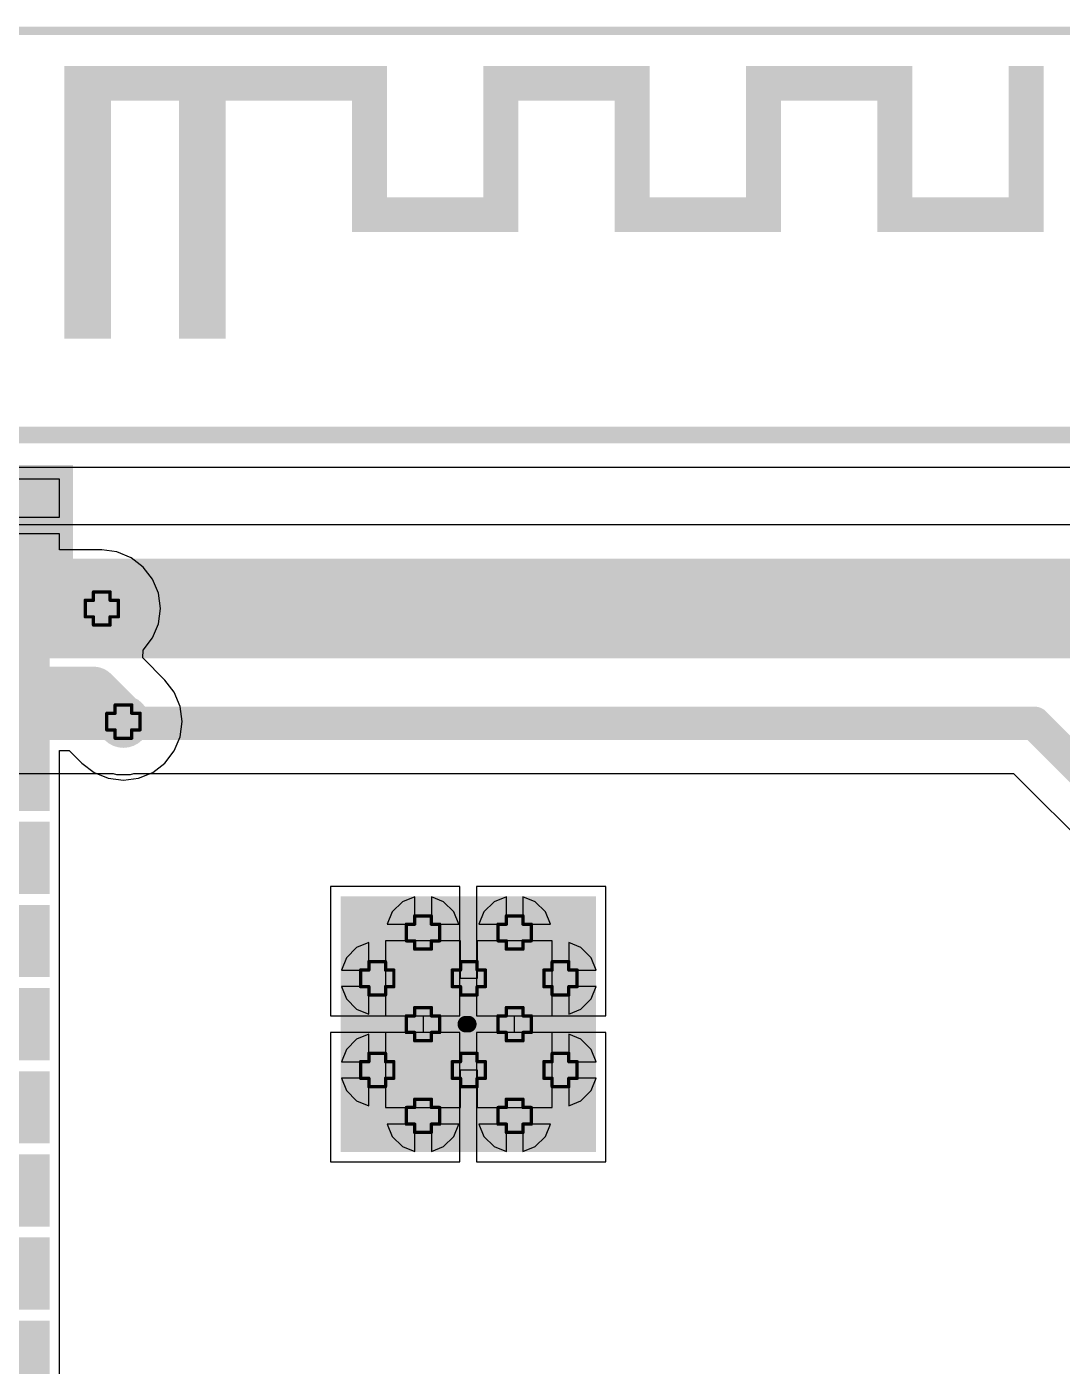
# Model space of a CAD drawing. Header units: millimetres. Extents: x -2.4 to 8.6, y -1 to 5.2.
# Drawn here: x 0.581 to 1.204, y 1.369 to 2.175 of the extents above; entities that cross this region are included whole.
import ezdxf

# ---------------------------------------------------------------- set-up
doc = ezdxf.new("R2010")
doc.units = ezdxf.units.MM
doc.header["$MEASUREMENT"] = 0
for name, color, linetype in [('BottomLayer', 5, 'Continuous'), ('BottomSolder', 6, 'Continuous'), ('DrillDrawing', 1, 'Continuous'), ('Mechanical2', 216, 'Continuous'), ('TopLayer', 1, 'Continuous'), ('TopOverlay', 2, 'Continuous'), ('TopPaste', 8, 'Continuous'), ('TopSolder', 216, 'Continuous'), ('ViaHoleLayer', 16, 'Continuous')]:
    doc.layers.add(name, color=color, linetype=linetype)

# ---------------------------------------------------------------- blocks, each defined once
blk = doc.blocks.new('41_SMD_M______9')
at = {"layer": 'TopLayer'}
for points in [[(-0.37402, 0.36732), (-0.31496, 0.36732), (-0.31496, 0.33189), (-0.37402, 0.33189)], [(-0.37402, 0.31732), (-0.31496, 0.31732), (-0.31496, 0.28189), (-0.37402, 0.28189)], [(-0.37402, 0.26732), (-0.31496, 0.26732), (-0.31496, 0.23189), (-0.37402, 0.23189)], [(-0.37402, 0.21732), (-0.31496, 0.21732), (-0.31496, 0.18189), (-0.37402, 0.18189)], [(-0.37402, 0.16732), (-0.31496, 0.16732), (-0.31496, 0.13189), (-0.37402, 0.13189)], [(-0.13189, 0.12244), (0.01378, 0.12244), (0.01378, -0.02323), (-0.13189, -0.02323)], [(-0.37402, 0.11732), (-0.31496, 0.11732), (-0.31496, 0.08189), (-0.37402, 0.08189)], [(-0.37402, 0.06732), (-0.31496, 0.06732), (-0.31496, 0.03189), (-0.37402, 0.03189)], [(-0.37402, 0.01732), (-0.31496, 0.01732), (-0.31496, -0.01811), (-0.37402, -0.01811)], [(-0.37402, -0.03268), (-0.31496, -0.03268), (-0.31496, -0.06811), (-0.37402, -0.06811)], [(-0.37402, -0.08268), (-0.31496, -0.08268), (-0.31496, -0.11811), (-0.37402, -0.11811)], [(-0.37402, -0.13268), (-0.31496, -0.13268), (-0.31496, -0.16811), (-0.37402, -0.16811)]]:
    blk.add_hatch(color=1, dxfattribs=at).paths.add_polyline_path(points)
at = {"layer": 'TopOverlay'}
for points in [[(-0.302, 0.462), (-0.274, 0.462), (-0.274, 0.626), (-0.302, 0.626)], [(-0.302, 0.605), (-0.205, 0.605), (-0.205, 0.626), (-0.302, 0.626)], [(-0.205, 0.626), (-0.233, 0.626), (-0.233, 0.462), (-0.205, 0.462)], [(-0.208, 0.605), (-0.108, 0.605), (-0.108, 0.626), (-0.208, 0.626)], [(-0.108, 0.526), (-0.108, 0.626), (-0.129, 0.626), (-0.129, 0.526)], [(-0.029, 0.526), (-0.029, 0.626), (-0.05, 0.626), (-0.05, 0.526)], [(-0.05, 0.605), (0.05, 0.605), (0.05, 0.626), (-0.05, 0.626)], [(0.029, 0.626), (0.029, 0.526), (0.05, 0.526), (0.05, 0.626)], [(0.129, 0.526), (0.129, 0.626), (0.108, 0.626), (0.108, 0.526)], [(0.108, 0.605), (0.208, 0.605), (0.208, 0.626), (0.108, 0.626)], [(0.208, 0.526), (0.208, 0.626), (0.187, 0.626), (0.187, 0.526)], [(0.287, 0.526), (0.287, 0.626), (0.266, 0.626), (0.266, 0.526)], [(-0.129, 0.526), (-0.029, 0.526), (-0.029, 0.547), (-0.129, 0.547)], [(0.029, 0.526), (0.129, 0.526), (0.129, 0.547), (0.029, 0.547)], [(0.187, 0.526), (0.287, 0.526), (0.287, 0.547), (0.187, 0.547)], [(-0.37483, 0.36857), (-0.29687, 0.36857), (-0.29687, 0.38589), (-0.37483, 0.38589)], [(-0.31333, 0.32786), (-0.29687, 0.32786), (-0.29687, 0.3703), (-0.31333, 0.3703)]]:
    blk.add_hatch(color=2, dxfattribs=at).paths.add_polyline_path(points)
at = {"layer": 'TopPaste'}
for points in [[(-0.37402, 0.36732), (-0.31496, 0.36732), (-0.31496, 0.33189), (-0.37402, 0.33189)], [(-0.37402, 0.31732), (-0.31496, 0.31732), (-0.31496, 0.28189), (-0.37402, 0.28189)], [(-0.37402, 0.26732), (-0.31496, 0.26732), (-0.31496, 0.23189), (-0.37402, 0.23189)], [(-0.37402, 0.21732), (-0.31496, 0.21732), (-0.31496, 0.18189), (-0.37402, 0.18189)], [(-0.37402, 0.16732), (-0.31496, 0.16732), (-0.31496, 0.13189), (-0.37402, 0.13189)], [(-0.13189, 0.12244), (0.01378, 0.12244), (0.01378, -0.02323), (-0.13189, -0.02323)], [(-0.37402, 0.11732), (-0.31496, 0.11732), (-0.31496, 0.08189), (-0.37402, 0.08189)], [(-0.37402, 0.06732), (-0.31496, 0.06732), (-0.31496, 0.03189), (-0.37402, 0.03189)], [(-0.37402, 0.01732), (-0.31496, 0.01732), (-0.31496, -0.01811), (-0.37402, -0.01811)], [(-0.37402, -0.03268), (-0.31496, -0.03268), (-0.31496, -0.06811), (-0.37402, -0.06811)], [(-0.37402, -0.08268), (-0.31496, -0.08268), (-0.31496, -0.11811), (-0.37402, -0.11811)], [(-0.37402, -0.13268), (-0.31496, -0.13268), (-0.31496, -0.16811), (-0.37402, -0.16811)]]:
    blk.add_hatch(color=8, dxfattribs=at).paths.add_polyline_path(points)
at = {"layer": 'TopSolder'}
for points in [[(-0.37802, 0.37132), (-0.31096, 0.37132), (-0.31096, 0.32789), (-0.37802, 0.32789)], [(-0.37802, 0.32132), (-0.31096, 0.32132), (-0.31096, 0.27789), (-0.37802, 0.27789)], [(-0.37802, 0.27132), (-0.31096, 0.27132), (-0.31096, 0.22789), (-0.37802, 0.22789)], [(-0.37802, 0.22132), (-0.31096, 0.22132), (-0.31096, 0.17789), (-0.37802, 0.17789)], [(-0.37802, 0.17132), (-0.31096, 0.17132), (-0.31096, 0.12789), (-0.37802, 0.12789)], [(-0.37802, 0.12132), (-0.31096, 0.12132), (-0.31096, 0.07789), (-0.37802, 0.07789)], [(-0.13589, 0.12644), (0.01778, 0.12644), (0.01778, -0.02723), (-0.13589, -0.02723)], [(-0.37802, 0.07132), (-0.31096, 0.07132), (-0.31096, 0.02789), (-0.37802, 0.02789)], [(-0.37802, 0.02132), (-0.31096, 0.02132), (-0.31096, -0.02211), (-0.37802, -0.02211)], [(-0.37802, -0.02868), (-0.31096, -0.02868), (-0.31096, -0.07211), (-0.37802, -0.07211)], [(-0.37802, -0.07868), (-0.31096, -0.07868), (-0.31096, -0.12211), (-0.37802, -0.12211)], [(-0.37802, -0.12868), (-0.31096, -0.12868), (-0.31096, -0.17211), (-0.37802, -0.17211)]]:
    blk.add_hatch(color=216, dxfattribs=at).paths.add_polyline_path(points)
at = {"layer": 'TopOverlay', "const_width": 0.005}
for points in [[(-0.35809, 0.64701), (0.35791, 0.64701)], [(-0.35809, 0.40331), (0.35771, 0.40331)]]:
    blk.add_lwpolyline(points, dxfattribs=at)

msp = doc.modelspace()

# ---------------------------------------------------------------- hatches: boundary and pattern name
at = {"layer": 'BottomLayer'}
h = msp.add_hatch(color=5, dxfattribs=at)
edge = h.paths.add_edge_path()
edge.add_arc((0.626, 1.825), 0.01181, 0, 360)
h = msp.add_hatch(color=5, dxfattribs=at)
edge = h.paths.add_edge_path()
edge.add_arc((0.639, 1.757), 0.01181, 0, 360)
h = msp.add_hatch(color=5, dxfattribs=at)
edge = h.paths.add_edge_path()
edge.add_arc((0.81923, 1.63012), 0.01181, 0, 360)
h = msp.add_hatch(color=5, dxfattribs=at)
edge = h.paths.add_edge_path()
edge.add_arc((0.87435, 1.63012), 0.01181, 0, 360)
h = msp.add_hatch(color=5, dxfattribs=at)
edge = h.paths.add_edge_path()
edge.add_arc((0.79167, 1.60256), 0.01181, 0, 360)
h = msp.add_hatch(color=5, dxfattribs=at)
edge = h.paths.add_edge_path()
edge.add_arc((0.84679, 1.60256), 0.01181, 0, 360)
h = msp.add_hatch(color=5, dxfattribs=at)
edge = h.paths.add_edge_path()
edge.add_arc((0.90191, 1.60256), 0.01181, 0, 360)
h = msp.add_hatch(color=5, dxfattribs=at)
edge = h.paths.add_edge_path()
edge.add_arc((0.81923, 1.575), 0.01181, 0, 360)
h = msp.add_hatch(color=5, dxfattribs=at)
edge = h.paths.add_edge_path()
edge.add_arc((0.87435, 1.575), 0.01181, 0, 360)
h = msp.add_hatch(color=5, dxfattribs=at)
edge = h.paths.add_edge_path()
edge.add_arc((0.79167, 1.54744), 0.01181, 0, 360)
h = msp.add_hatch(color=5, dxfattribs=at)
edge = h.paths.add_edge_path()
edge.add_arc((0.84679, 1.54744), 0.01181, 0, 360)
h = msp.add_hatch(color=5, dxfattribs=at)
edge = h.paths.add_edge_path()
edge.add_arc((0.90191, 1.54744), 0.01181, 0, 360)
h = msp.add_hatch(color=5, dxfattribs=at)
edge = h.paths.add_edge_path()
edge.add_arc((0.81923, 1.51988), 0.01181, 0, 360)
h = msp.add_hatch(color=5, dxfattribs=at)
edge = h.paths.add_edge_path()
edge.add_arc((0.87435, 1.51988), 0.01181, 0, 360)
at = {"layer": 'BottomSolder'}
h = msp.add_hatch(color=6, dxfattribs=at)
edge = h.paths.add_edge_path()
edge.add_arc((0.626, 1.825), 0.01581, 0, 360)
h = msp.add_hatch(color=6, dxfattribs=at)
edge = h.paths.add_edge_path()
edge.add_arc((0.639, 1.757), 0.01581, 0, 360)
h = msp.add_hatch(color=6, dxfattribs=at)
edge = h.paths.add_edge_path()
edge.add_arc((0.81923, 1.63012), 0.01581, 0, 360)
h = msp.add_hatch(color=6, dxfattribs=at)
edge = h.paths.add_edge_path()
edge.add_arc((0.87435, 1.63012), 0.01581, 0, 360)
h = msp.add_hatch(color=6, dxfattribs=at)
edge = h.paths.add_edge_path()
edge.add_arc((0.79167, 1.60256), 0.01581, 0, 360)
h = msp.add_hatch(color=6, dxfattribs=at)
edge = h.paths.add_edge_path()
edge.add_arc((0.84679, 1.60256), 0.01581, 0, 360)
h = msp.add_hatch(color=6, dxfattribs=at)
edge = h.paths.add_edge_path()
edge.add_arc((0.90191, 1.60256), 0.01581, 0, 360)
h = msp.add_hatch(color=6, dxfattribs=at)
edge = h.paths.add_edge_path()
edge.add_arc((0.81923, 1.575), 0.01581, 0, 360)
h = msp.add_hatch(color=6, dxfattribs=at)
edge = h.paths.add_edge_path()
edge.add_arc((0.87435, 1.575), 0.01581, 0, 360)
h = msp.add_hatch(color=6, dxfattribs=at)
edge = h.paths.add_edge_path()
edge.add_arc((0.79167, 1.54744), 0.01581, 0, 360)
h = msp.add_hatch(color=6, dxfattribs=at)
edge = h.paths.add_edge_path()
edge.add_arc((0.84679, 1.54744), 0.01581, 0, 360)
h = msp.add_hatch(color=6, dxfattribs=at)
edge = h.paths.add_edge_path()
edge.add_arc((0.90191, 1.54744), 0.01581, 0, 360)
h = msp.add_hatch(color=6, dxfattribs=at)
edge = h.paths.add_edge_path()
edge.add_arc((0.81923, 1.51988), 0.01581, 0, 360)
h = msp.add_hatch(color=6, dxfattribs=at)
edge = h.paths.add_edge_path()
edge.add_arc((0.87435, 1.51988), 0.01581, 0, 360)
at = {"layer": 'TopLayer'}
h = msp.add_hatch(color=1, dxfattribs=at)
edge = h.paths.add_edge_path()
edge.add_arc((0.626, 1.825), 0.01181, 0, 360)
h = msp.add_hatch(color=1, dxfattribs=at)
edge = h.paths.add_edge_path()
edge.add_arc((0.639, 1.757), 0.01181, 0, 360)
h = msp.add_hatch(color=1, dxfattribs=at)
edge = h.paths.add_edge_path()
edge.add_arc((0.81923, 1.63012), 0.01181, 0, 360)
h = msp.add_hatch(color=1, dxfattribs=at)
edge = h.paths.add_edge_path()
edge.add_arc((0.87435, 1.63012), 0.01181, 0, 360)
h = msp.add_hatch(color=1, dxfattribs=at)
edge = h.paths.add_edge_path()
edge.add_arc((0.79167, 1.60256), 0.01181, 0, 360)
h = msp.add_hatch(color=1, dxfattribs=at)
edge = h.paths.add_edge_path()
edge.add_arc((0.84679, 1.60256), 0.01181, 0, 360)
h = msp.add_hatch(color=1, dxfattribs=at)
edge = h.paths.add_edge_path()
edge.add_arc((0.90191, 1.60256), 0.01181, 0, 360)
h = msp.add_hatch(color=1, dxfattribs=at)
edge = h.paths.add_edge_path()
edge.add_arc((0.81923, 1.575), 0.01181, 0, 360)
h = msp.add_hatch(color=1, dxfattribs=at)
edge = h.paths.add_edge_path()
edge.add_arc((0.87435, 1.575), 0.01181, 0, 360)
h = msp.add_hatch(color=1, dxfattribs=at)
edge = h.paths.add_edge_path()
edge.add_arc((0.79167, 1.54744), 0.01181, 0, 360)
h = msp.add_hatch(color=1, dxfattribs=at)
edge = h.paths.add_edge_path()
edge.add_arc((0.84679, 1.54744), 0.01181, 0, 360)
h = msp.add_hatch(color=1, dxfattribs=at)
edge = h.paths.add_edge_path()
edge.add_arc((0.90191, 1.54744), 0.01181, 0, 360)
h = msp.add_hatch(color=1, dxfattribs=at)
edge = h.paths.add_edge_path()
edge.add_arc((0.81923, 1.51988), 0.01181, 0, 360)
h = msp.add_hatch(color=1, dxfattribs=at)
edge = h.paths.add_edge_path()
edge.add_arc((0.87435, 1.51988), 0.01181, 0, 360)
at = {"layer": 'TopSolder'}
h = msp.add_hatch(color=216, dxfattribs=at)
edge = h.paths.add_edge_path()
edge.add_arc((0.626, 1.825), 0.01581, 0, 360)
h = msp.add_hatch(color=216, dxfattribs=at)
edge = h.paths.add_edge_path()
edge.add_arc((0.639, 1.757), 0.01581, 0, 360)
h = msp.add_hatch(color=216, dxfattribs=at)
edge = h.paths.add_edge_path()
edge.add_arc((0.81923, 1.63012), 0.01581, 0, 360)
h = msp.add_hatch(color=216, dxfattribs=at)
edge = h.paths.add_edge_path()
edge.add_arc((0.87435, 1.63012), 0.01581, 0, 360)
h = msp.add_hatch(color=216, dxfattribs=at)
edge = h.paths.add_edge_path()
edge.add_arc((0.79167, 1.60256), 0.01581, 0, 360)
h = msp.add_hatch(color=216, dxfattribs=at)
edge = h.paths.add_edge_path()
edge.add_arc((0.84679, 1.60256), 0.01581, 0, 360)
h = msp.add_hatch(color=216, dxfattribs=at)
edge = h.paths.add_edge_path()
edge.add_arc((0.90191, 1.60256), 0.01581, 0, 360)
h = msp.add_hatch(color=216, dxfattribs=at)
edge = h.paths.add_edge_path()
edge.add_arc((0.81923, 1.575), 0.01581, 0, 360)
h = msp.add_hatch(color=216, dxfattribs=at)
edge = h.paths.add_edge_path()
edge.add_arc((0.87435, 1.575), 0.01581, 0, 360)
h = msp.add_hatch(color=216, dxfattribs=at)
edge = h.paths.add_edge_path()
edge.add_arc((0.79167, 1.54744), 0.01581, 0, 360)
h = msp.add_hatch(color=216, dxfattribs=at)
edge = h.paths.add_edge_path()
edge.add_arc((0.84679, 1.54744), 0.01581, 0, 360)
h = msp.add_hatch(color=216, dxfattribs=at)
edge = h.paths.add_edge_path()
edge.add_arc((0.90191, 1.54744), 0.01581, 0, 360)
h = msp.add_hatch(color=216, dxfattribs=at)
edge = h.paths.add_edge_path()
edge.add_arc((0.81923, 1.51988), 0.01581, 0, 360)
h = msp.add_hatch(color=216, dxfattribs=at)
edge = h.paths.add_edge_path()
edge.add_arc((0.87435, 1.51988), 0.01581, 0, 360)
at = {"layer": 'ViaHoleLayer'}
h = msp.add_hatch(color=16, dxfattribs=at)
edge = h.paths.add_edge_path()
edge.add_arc((0.626, 1.825), 0.00591, 0, 360)
h = msp.add_hatch(color=16, dxfattribs=at)
edge = h.paths.add_edge_path()
edge.add_arc((0.639, 1.757), 0.00591, 0, 360)
h = msp.add_hatch(color=16, dxfattribs=at)
edge = h.paths.add_edge_path()
edge.add_arc((0.81923, 1.63012), 0.00591, 0, 360)
h = msp.add_hatch(color=16, dxfattribs=at)
edge = h.paths.add_edge_path()
edge.add_arc((0.87435, 1.63012), 0.00591, 0, 360)
h = msp.add_hatch(color=16, dxfattribs=at)
edge = h.paths.add_edge_path()
edge.add_arc((0.79167, 1.60256), 0.00591, 0, 360)
h = msp.add_hatch(color=16, dxfattribs=at)
edge = h.paths.add_edge_path()
edge.add_arc((0.84679, 1.60256), 0.00591, 0, 360)
h = msp.add_hatch(color=16, dxfattribs=at)
edge = h.paths.add_edge_path()
edge.add_arc((0.90191, 1.60256), 0.00591, 0, 360)
h = msp.add_hatch(color=16, dxfattribs=at)
edge = h.paths.add_edge_path()
edge.add_arc((0.81923, 1.575), 0.00591, 0, 360)
h = msp.add_hatch(color=16, dxfattribs=at)
edge = h.paths.add_edge_path()
edge.add_arc((0.87435, 1.575), 0.00591, 0, 360)
h = msp.add_hatch(color=16, dxfattribs=at)
edge = h.paths.add_edge_path()
edge.add_arc((0.79167, 1.54744), 0.00591, 0, 360)
h = msp.add_hatch(color=16, dxfattribs=at)
edge = h.paths.add_edge_path()
edge.add_arc((0.84679, 1.54744), 0.00591, 0, 360)
h = msp.add_hatch(color=16, dxfattribs=at)
edge = h.paths.add_edge_path()
edge.add_arc((0.90191, 1.54744), 0.00591, 0, 360)
h = msp.add_hatch(color=16, dxfattribs=at)
edge = h.paths.add_edge_path()
edge.add_arc((0.81923, 1.51988), 0.00591, 0, 360)
h = msp.add_hatch(color=16, dxfattribs=at)
edge = h.paths.add_edge_path()
edge.add_arc((0.87435, 1.51988), 0.00591, 0, 360)

# ---------------------------------------------------------------- linework, layer by layer
at = {"layer": 'BottomLayer'}
for p, q in [((0.45, 1.91), (1.355, 1.91)), ((1.31532, 1.87543), (0.44158, 1.87543)), ((0.46853, 1.72574), (0.63275, 1.72574)), ((0.63275, 1.72574), (0.63481, 1.72519)), ((0.63481, 1.72519), (0.64319, 1.72519)), ((0.64319, 1.72519), (0.64525, 1.72574)), ((0.64525, 1.72574), (1.17447, 1.72574)), ((1.17447, 1.72574), (1.23174, 1.66847)), ((0.81423, 1.65166), (0.80687, 1.64861)), ((0.81423, 1.63512), (0.81423, 1.65166)), ((0.83158, 1.64861), (0.82423, 1.65166)), ((0.82423, 1.65166), (0.82423, 1.63512)), ((0.86935, 1.65166), (0.86199, 1.64861)), ((0.86935, 1.63512), (0.86935, 1.65166)), ((0.8867, 1.64861), (0.87935, 1.65166)), ((0.87935, 1.65166), (0.87935, 1.63512)), ((0.80687, 1.64861), (0.80074, 1.64247)), ((0.83772, 1.64247), (0.83158, 1.64861)), ((0.86199, 1.64861), (0.85586, 1.64247)), ((0.89284, 1.64247), (0.8867, 1.64861)), ((0.80074, 1.64247), (0.79769, 1.63512)), ((0.84077, 1.63512), (0.83772, 1.64247)), ((0.85586, 1.64247), (0.85281, 1.63512)), ((0.89588, 1.63512), (0.89284, 1.64247)), ((0.79769, 1.63512), (0.81423, 1.63512)), ((0.82423, 1.63512), (0.84077, 1.63512)), ((0.85281, 1.63512), (0.86935, 1.63512)), ((0.87935, 1.63512), (0.89588, 1.63512)), ((0.77931, 1.62105), (0.77318, 1.61491)), ((0.78667, 1.6241), (0.77931, 1.62105)), ((0.78667, 1.60756), (0.78667, 1.6241)), ((0.84179, 1.62512), (0.79667, 1.62512)), ((0.79667, 1.62512), (0.79667, 1.60256)), ((0.84179, 1.60256), (0.84179, 1.62512)), ((0.89691, 1.62512), (0.85179, 1.62512)), ((0.85179, 1.62512), (0.85179, 1.60256)), ((0.89691, 1.60256), (0.89691, 1.62512)), ((0.91426, 1.62105), (0.90691, 1.6241)), ((0.90691, 1.6241), (0.90691, 1.60756)), ((0.9204, 1.61491), (0.91426, 1.62105)), ((0.77318, 1.61491), (0.77013, 1.60756)), ((0.92344, 1.60756), (0.9204, 1.61491)), ((0.77013, 1.60756), (0.78667, 1.60756)), ((0.90691, 1.60756), (0.92344, 1.60756)), ((0.78667, 1.59756), (0.77013, 1.59756)), ((0.77013, 1.59756), (0.77318, 1.5902)), ((0.78667, 1.58102), (0.78667, 1.59756)), ((0.79667, 1.60256), (0.79667, 1.58)), ((0.85179, 1.60256), (0.84179, 1.60256)), ((0.89691, 1.58), (0.89691, 1.60256)), ((0.92344, 1.59756), (0.90691, 1.59756)), ((0.90691, 1.59756), (0.90691, 1.58102)), ((0.9204, 1.5902), (0.92344, 1.59756)), ((0.77318, 1.5902), (0.77931, 1.58407)), ((0.91426, 1.58407), (0.9204, 1.5902)), ((0.77931, 1.58407), (0.78667, 1.58102)), ((0.79667, 1.58), (0.81923, 1.58)), ((0.81923, 1.58), (0.81923, 1.57)), ((0.87435, 1.57), (0.87435, 1.58)), ((0.87435, 1.58), (0.89691, 1.58)), ((0.90691, 1.58102), (0.91426, 1.58407)), ((0.77931, 1.56593), (0.77318, 1.5598)), ((0.78667, 1.56898), (0.77931, 1.56593)), ((0.78667, 1.55244), (0.78667, 1.56898)), ((0.81923, 1.57), (0.79667, 1.57)), ((0.79667, 1.57), (0.79667, 1.54744)), ((0.89691, 1.57), (0.87435, 1.57)), ((0.89691, 1.54744), (0.89691, 1.57)), ((0.91426, 1.56593), (0.90691, 1.56898)), ((0.90691, 1.56898), (0.90691, 1.55244)), ((0.9204, 1.5598), (0.91426, 1.56593)), ((0.77318, 1.5598), (0.77013, 1.55244)), ((0.92344, 1.55244), (0.9204, 1.5598)), ((0.77013, 1.55244), (0.78667, 1.55244)), ((0.79667, 1.54744), (0.79667, 1.52488)), ((0.84179, 1.52488), (0.84179, 1.54744)), ((0.84179, 1.54744), (0.85179, 1.54744)), ((0.85179, 1.54744), (0.85179, 1.52488)), ((0.89691, 1.52488), (0.89691, 1.54744)), ((0.90691, 1.55244), (0.92344, 1.55244)), ((0.78667, 1.54244), (0.77013, 1.54244)), ((0.77013, 1.54244), (0.77318, 1.53509)), ((0.78667, 1.5259), (0.78667, 1.54244)), ((0.92344, 1.54244), (0.90691, 1.54244)), ((0.90691, 1.54244), (0.90691, 1.5259)), ((0.9204, 1.53509), (0.92344, 1.54244)), ((0.77318, 1.53509), (0.77931, 1.52895)), ((0.91426, 1.52895), (0.9204, 1.53509)), ((0.77931, 1.52895), (0.78667, 1.5259)), ((0.79667, 1.52488), (0.84179, 1.52488)), ((0.85179, 1.52488), (0.89691, 1.52488)), ((0.90691, 1.5259), (0.91426, 1.52895)), ((0.81423, 1.51488), (0.79769, 1.51488)), ((0.79769, 1.51488), (0.80074, 1.50753)), ((0.81423, 1.49834), (0.81423, 1.51488)), ((0.84077, 1.51488), (0.82423, 1.51488)), ((0.82423, 1.51488), (0.82423, 1.49834)), ((0.83772, 1.50753), (0.84077, 1.51488)), ((0.86935, 1.51488), (0.85281, 1.51488)), ((0.85281, 1.51488), (0.85586, 1.50753)), ((0.86935, 1.49834), (0.86935, 1.51488)), ((0.89588, 1.51488), (0.87935, 1.51488)), ((0.87935, 1.51488), (0.87935, 1.49834)), ((0.89284, 1.50753), (0.89588, 1.51488)), ((0.80074, 1.50753), (0.80687, 1.50139)), ((0.83158, 1.50139), (0.83772, 1.50753)), ((0.85586, 1.50753), (0.86199, 1.50139)), ((0.8867, 1.50139), (0.89284, 1.50753)), ((0.80687, 1.50139), (0.81423, 1.49834)), ((0.82423, 1.49834), (0.83158, 1.50139)), ((0.86199, 1.50139), (0.86935, 1.49834)), ((0.87935, 1.49834), (0.8867, 1.50139))]:
    msp.add_line(p, q, dxfattribs=at)
for points, const_width in [([(0.44158, 1.825), (0.626, 1.825)], 0.06), ([(0.626, 1.825), (1.31532, 1.825)], 0.06), ([(0.456, 1.756), (0.639, 1.756)], 0.02), ([(0.639, 1.756), (1.187, 1.756)], 0.02), ([(1.187, 1.756), (1.262, 1.681)], 0.02)]:
    msp.add_lwpolyline(points, dxfattribs=dict(at, const_width=const_width))
for points, const_width in [([(0.611, 1.825, 1), (0.641, 1.825, 1)], 0.03), ([(0.611, 1.825, 1), (0.641, 1.825, 1)], 0.03), ([(0.634, 1.756, 1), (0.644, 1.756, 1)], 0.01), ([(0.634, 1.756, 1), (0.644, 1.756, 1)], 0.01), ([(1.182, 1.756, 1), (1.192, 1.756, 1)], 0.01), ([(1.182, 1.756, 1), (1.192, 1.756, 1)], 0.01)]:
    msp.add_lwpolyline(points, format="xyb", close=True, dxfattribs=dict(at, const_width=const_width))
at = {"layer": 'DrillDrawing', "const_width": 0.002}
for points in [[(0.616, 1.82), (0.616, 1.83)], [(0.616, 1.83), (0.621, 1.83)], [(0.621, 1.83), (0.621, 1.835)], [(0.621, 1.835), (0.631, 1.835)], [(0.631, 1.83), (0.631, 1.835)], [(0.631, 1.83), (0.636, 1.83)], [(0.636, 1.82), (0.636, 1.83)], [(0.616, 1.82), (0.621, 1.82)], [(0.621, 1.815), (0.621, 1.82)], [(0.631, 1.82), (0.636, 1.82)], [(0.631, 1.815), (0.631, 1.82)], [(0.621, 1.815), (0.631, 1.815)], [(0.634, 1.762), (0.634, 1.767)], [(0.634, 1.767), (0.644, 1.767)], [(0.644, 1.762), (0.644, 1.767)], [(0.629, 1.752), (0.629, 1.762)], [(0.629, 1.762), (0.634, 1.762)], [(0.644, 1.762), (0.649, 1.762)], [(0.649, 1.752), (0.649, 1.762)], [(0.629, 1.752), (0.634, 1.752)], [(0.634, 1.747), (0.634, 1.752)], [(0.644, 1.752), (0.649, 1.752)], [(0.644, 1.747), (0.644, 1.752)], [(0.634, 1.747), (0.644, 1.747)], [(0.80923, 1.62512), (0.80923, 1.63512)], [(0.80923, 1.63512), (0.81423, 1.63512)], [(0.81423, 1.63512), (0.81423, 1.64012)], [(0.81423, 1.64012), (0.82423, 1.64012)], [(0.82423, 1.63512), (0.82423, 1.64012)], [(0.82423, 1.63512), (0.82923, 1.63512)], [(0.82923, 1.62512), (0.82923, 1.63512)], [(0.86435, 1.62512), (0.86435, 1.63512)], [(0.86435, 1.63512), (0.86935, 1.63512)], [(0.86935, 1.63512), (0.86935, 1.64012)], [(0.86935, 1.64012), (0.87935, 1.64012)], [(0.87935, 1.63512), (0.87935, 1.64012)], [(0.87935, 1.63512), (0.88435, 1.63512)], [(0.88435, 1.62512), (0.88435, 1.63512)], [(0.80923, 1.62512), (0.81423, 1.62512)], [(0.81423, 1.62012), (0.81423, 1.62512)], [(0.81423, 1.62012), (0.82423, 1.62012)], [(0.82423, 1.62512), (0.82923, 1.62512)], [(0.82423, 1.62012), (0.82423, 1.62512)], [(0.86435, 1.62512), (0.86935, 1.62512)], [(0.86935, 1.62012), (0.86935, 1.62512)], [(0.86935, 1.62012), (0.87935, 1.62012)], [(0.87935, 1.62512), (0.88435, 1.62512)], [(0.87935, 1.62012), (0.87935, 1.62512)], [(0.78667, 1.60756), (0.78667, 1.61256)], [(0.78667, 1.61256), (0.79667, 1.61256)], [(0.79667, 1.60756), (0.79667, 1.61256)], [(0.84179, 1.60756), (0.84179, 1.61256)], [(0.84179, 1.61256), (0.85179, 1.61256)], [(0.85179, 1.60756), (0.85179, 1.61256)], [(0.89691, 1.60756), (0.89691, 1.61256)], [(0.89691, 1.61256), (0.90691, 1.61256)], [(0.90691, 1.60756), (0.90691, 1.61256)], [(0.78167, 1.59756), (0.78167, 1.60756)], [(0.78167, 1.60756), (0.78667, 1.60756)], [(0.79667, 1.60756), (0.80167, 1.60756)], [(0.80167, 1.59756), (0.80167, 1.60756)], [(0.83679, 1.59756), (0.83679, 1.60756)], [(0.83679, 1.60756), (0.84179, 1.60756)], [(0.85179, 1.60756), (0.85679, 1.60756)], [(0.85679, 1.59756), (0.85679, 1.60756)], [(0.89191, 1.59756), (0.89191, 1.60756)], [(0.89191, 1.60756), (0.89691, 1.60756)], [(0.90691, 1.60756), (0.91191, 1.60756)], [(0.91191, 1.59756), (0.91191, 1.60756)], [(0.78167, 1.59756), (0.78667, 1.59756)], [(0.78667, 1.59256), (0.78667, 1.59756)], [(0.79667, 1.59756), (0.80167, 1.59756)], [(0.79667, 1.59256), (0.79667, 1.59756)], [(0.83679, 1.59756), (0.84179, 1.59756)], [(0.84179, 1.59256), (0.84179, 1.59756)], [(0.85179, 1.59756), (0.85679, 1.59756)], [(0.85179, 1.59256), (0.85179, 1.59756)], [(0.89191, 1.59756), (0.89691, 1.59756)], [(0.89691, 1.59256), (0.89691, 1.59756)], [(0.90691, 1.59756), (0.91191, 1.59756)], [(0.90691, 1.59256), (0.90691, 1.59756)], [(0.78667, 1.59256), (0.79667, 1.59256)], [(0.84179, 1.59256), (0.85179, 1.59256)], [(0.89691, 1.59256), (0.90691, 1.59256)], [(0.80923, 1.57), (0.80923, 1.58)], [(0.80923, 1.58), (0.81423, 1.58)], [(0.81423, 1.58), (0.81423, 1.585)], [(0.81423, 1.585), (0.82423, 1.585)], [(0.82423, 1.58), (0.82423, 1.585)], [(0.82423, 1.58), (0.82923, 1.58)], [(0.82923, 1.57), (0.82923, 1.58)], [(0.86435, 1.57), (0.86435, 1.58)], [(0.86435, 1.58), (0.86935, 1.58)], [(0.86935, 1.58), (0.86935, 1.585)], [(0.86935, 1.585), (0.87935, 1.585)], [(0.87935, 1.58), (0.87935, 1.585)], [(0.87935, 1.58), (0.88435, 1.58)], [(0.88435, 1.57), (0.88435, 1.58)], [(0.80923, 1.57), (0.81423, 1.57)], [(0.81423, 1.565), (0.81423, 1.57)], [(0.82423, 1.57), (0.82923, 1.57)], [(0.82423, 1.565), (0.82423, 1.57)], [(0.86435, 1.57), (0.86935, 1.57)], [(0.86935, 1.565), (0.86935, 1.57)], [(0.87935, 1.57), (0.88435, 1.57)], [(0.87935, 1.565), (0.87935, 1.57)], [(0.81423, 1.565), (0.82423, 1.565)], [(0.86935, 1.565), (0.87935, 1.565)], [(0.78667, 1.55244), (0.78667, 1.55744)], [(0.78667, 1.55744), (0.79667, 1.55744)], [(0.79667, 1.55244), (0.79667, 1.55744)], [(0.84179, 1.55244), (0.84179, 1.55744)], [(0.84179, 1.55744), (0.85179, 1.55744)], [(0.85179, 1.55244), (0.85179, 1.55744)], [(0.89691, 1.55244), (0.89691, 1.55744)], [(0.89691, 1.55744), (0.90691, 1.55744)], [(0.90691, 1.55244), (0.90691, 1.55744)], [(0.78167, 1.54244), (0.78167, 1.55244)], [(0.78167, 1.55244), (0.78667, 1.55244)], [(0.79667, 1.55244), (0.80167, 1.55244)], [(0.80167, 1.54244), (0.80167, 1.55244)], [(0.83679, 1.54244), (0.83679, 1.55244)], [(0.83679, 1.55244), (0.84179, 1.55244)], [(0.85179, 1.55244), (0.85679, 1.55244)], [(0.85679, 1.54244), (0.85679, 1.55244)], [(0.89191, 1.54244), (0.89191, 1.55244)], [(0.89191, 1.55244), (0.89691, 1.55244)], [(0.90691, 1.55244), (0.91191, 1.55244)], [(0.91191, 1.54244), (0.91191, 1.55244)], [(0.78167, 1.54244), (0.78667, 1.54244)], [(0.78667, 1.53744), (0.78667, 1.54244)], [(0.79667, 1.54244), (0.80167, 1.54244)], [(0.79667, 1.53744), (0.79667, 1.54244)], [(0.83679, 1.54244), (0.84179, 1.54244)], [(0.84179, 1.53744), (0.84179, 1.54244)], [(0.85179, 1.54244), (0.85679, 1.54244)], [(0.85179, 1.53744), (0.85179, 1.54244)], [(0.89191, 1.54244), (0.89691, 1.54244)], [(0.89691, 1.53744), (0.89691, 1.54244)], [(0.90691, 1.54244), (0.91191, 1.54244)], [(0.90691, 1.53744), (0.90691, 1.54244)], [(0.78667, 1.53744), (0.79667, 1.53744)], [(0.81423, 1.52488), (0.81423, 1.52988)], [(0.81423, 1.52988), (0.82423, 1.52988)], [(0.82423, 1.52488), (0.82423, 1.52988)], [(0.84179, 1.53744), (0.85179, 1.53744)], [(0.86935, 1.52488), (0.86935, 1.52988)], [(0.86935, 1.52988), (0.87935, 1.52988)], [(0.87935, 1.52488), (0.87935, 1.52988)], [(0.89691, 1.53744), (0.90691, 1.53744)], [(0.80923, 1.51488), (0.80923, 1.52488)], [(0.80923, 1.52488), (0.81423, 1.52488)], [(0.82423, 1.52488), (0.82923, 1.52488)], [(0.82923, 1.51488), (0.82923, 1.52488)], [(0.86435, 1.51488), (0.86435, 1.52488)], [(0.86435, 1.52488), (0.86935, 1.52488)], [(0.87935, 1.52488), (0.88435, 1.52488)], [(0.88435, 1.51488), (0.88435, 1.52488)], [(0.80923, 1.51488), (0.81423, 1.51488)], [(0.81423, 1.50988), (0.81423, 1.51488)], [(0.82423, 1.51488), (0.82923, 1.51488)], [(0.82423, 1.50988), (0.82423, 1.51488)], [(0.86435, 1.51488), (0.86935, 1.51488)], [(0.86935, 1.50988), (0.86935, 1.51488)], [(0.87935, 1.51488), (0.88435, 1.51488)], [(0.87935, 1.50988), (0.87935, 1.51488)], [(0.81423, 1.50988), (0.82423, 1.50988)], [(0.86935, 1.50988), (0.87935, 1.50988)]]:
    msp.add_lwpolyline(points, dxfattribs=at)
at = {"layer": 'DrillDrawing', "const_width": 0.001}
for points in [[(0.6155, 1.83, 1), (0.6165, 1.83, 1)], [(0.6155, 1.83, 1), (0.6165, 1.83, 1)], [(0.6205, 1.835, 1), (0.6215, 1.835, 1)], [(0.6205, 1.835, 1), (0.6215, 1.835, 1)], [(0.6205, 1.83, 1), (0.6215, 1.83, 1)], [(0.6205, 1.83, 1), (0.6215, 1.83, 1)], [(0.6305, 1.835, 1), (0.6315, 1.835, 1)], [(0.6305, 1.835, 1), (0.6315, 1.835, 1)], [(0.6305, 1.83, 1), (0.6315, 1.83, 1)], [(0.6305, 1.83, 1), (0.6315, 1.83, 1)], [(0.6355, 1.83, 1), (0.6365, 1.83, 1)], [(0.6355, 1.83, 1), (0.6365, 1.83, 1)], [(0.6155, 1.82, 1), (0.6165, 1.82, 1)], [(0.6155, 1.82, 1), (0.6165, 1.82, 1)], [(0.6205, 1.82, 1), (0.6215, 1.82, 1)], [(0.6205, 1.82, 1), (0.6215, 1.82, 1)], [(0.6305, 1.82, 1), (0.6315, 1.82, 1)], [(0.6305, 1.82, 1), (0.6315, 1.82, 1)], [(0.6355, 1.82, 1), (0.6365, 1.82, 1)], [(0.6355, 1.82, 1), (0.6365, 1.82, 1)], [(0.6205, 1.815, 1), (0.6215, 1.815, 1)], [(0.6205, 1.815, 1), (0.6215, 1.815, 1)], [(0.6305, 1.815, 1), (0.6315, 1.815, 1)], [(0.6305, 1.815, 1), (0.6315, 1.815, 1)], [(0.6335, 1.767, 1), (0.6345, 1.767, 1)], [(0.6335, 1.767, 1), (0.6345, 1.767, 1)], [(0.6435, 1.767, 1), (0.6445, 1.767, 1)], [(0.6435, 1.767, 1), (0.6445, 1.767, 1)], [(0.6285, 1.762, 1), (0.6295, 1.762, 1)], [(0.6285, 1.762, 1), (0.6295, 1.762, 1)], [(0.6335, 1.762, 1), (0.6345, 1.762, 1)], [(0.6335, 1.762, 1), (0.6345, 1.762, 1)], [(0.6435, 1.762, 1), (0.6445, 1.762, 1)], [(0.6435, 1.762, 1), (0.6445, 1.762, 1)], [(0.6485, 1.762, 1), (0.6495, 1.762, 1)], [(0.6485, 1.762, 1), (0.6495, 1.762, 1)], [(0.6285, 1.752, 1), (0.6295, 1.752, 1)], [(0.6285, 1.752, 1), (0.6295, 1.752, 1)], [(0.6335, 1.752, 1), (0.6345, 1.752, 1)], [(0.6335, 1.752, 1), (0.6345, 1.752, 1)], [(0.6435, 1.752, 1), (0.6445, 1.752, 1)], [(0.6435, 1.752, 1), (0.6445, 1.752, 1)], [(0.6485, 1.752, 1), (0.6495, 1.752, 1)], [(0.6485, 1.752, 1), (0.6495, 1.752, 1)], [(0.6335, 1.747, 1), (0.6345, 1.747, 1)], [(0.6335, 1.747, 1), (0.6345, 1.747, 1)], [(0.6435, 1.747, 1), (0.6445, 1.747, 1)], [(0.6435, 1.747, 1), (0.6445, 1.747, 1)], [(0.80873, 1.63512, 1), (0.80973, 1.63512, 1)], [(0.80873, 1.63512, 1), (0.80973, 1.63512, 1)], [(0.81373, 1.64012, 1), (0.81473, 1.64012, 1)], [(0.81373, 1.64012, 1), (0.81473, 1.64012, 1)], [(0.81373, 1.63512, 1), (0.81473, 1.63512, 1)], [(0.81373, 1.63512, 1), (0.81473, 1.63512, 1)], [(0.82373, 1.64012, 1), (0.82473, 1.64012, 1)], [(0.82373, 1.64012, 1), (0.82473, 1.64012, 1)], [(0.82373, 1.63512, 1), (0.82473, 1.63512, 1)], [(0.82373, 1.63512, 1), (0.82473, 1.63512, 1)], [(0.82873, 1.63512, 1), (0.82973, 1.63512, 1)], [(0.82873, 1.63512, 1), (0.82973, 1.63512, 1)], [(0.86385, 1.63512, 1), (0.86485, 1.63512, 1)], [(0.86385, 1.63512, 1), (0.86485, 1.63512, 1)], [(0.86885, 1.64012, 1), (0.86985, 1.64012, 1)], [(0.86885, 1.64012, 1), (0.86985, 1.64012, 1)], [(0.86885, 1.63512, 1), (0.86985, 1.63512, 1)], [(0.86885, 1.63512, 1), (0.86985, 1.63512, 1)], [(0.87885, 1.64012, 1), (0.87985, 1.64012, 1)], [(0.87885, 1.64012, 1), (0.87985, 1.64012, 1)], [(0.87885, 1.63512, 1), (0.87985, 1.63512, 1)], [(0.87885, 1.63512, 1), (0.87985, 1.63512, 1)], [(0.88385, 1.63512, 1), (0.88485, 1.63512, 1)], [(0.88385, 1.63512, 1), (0.88485, 1.63512, 1)], [(0.80873, 1.62512, 1), (0.80973, 1.62512, 1)], [(0.80873, 1.62512, 1), (0.80973, 1.62512, 1)], [(0.81373, 1.62512, 1), (0.81473, 1.62512, 1)], [(0.81373, 1.62512, 1), (0.81473, 1.62512, 1)], [(0.81373, 1.62012, 1), (0.81473, 1.62012, 1)], [(0.81373, 1.62012, 1), (0.81473, 1.62012, 1)], [(0.82373, 1.62512, 1), (0.82473, 1.62512, 1)], [(0.82373, 1.62512, 1), (0.82473, 1.62512, 1)], [(0.82373, 1.62012, 1), (0.82473, 1.62012, 1)], [(0.82373, 1.62012, 1), (0.82473, 1.62012, 1)], [(0.82873, 1.62512, 1), (0.82973, 1.62512, 1)], [(0.82873, 1.62512, 1), (0.82973, 1.62512, 1)], [(0.86385, 1.62512, 1), (0.86485, 1.62512, 1)], [(0.86385, 1.62512, 1), (0.86485, 1.62512, 1)], [(0.86885, 1.62512, 1), (0.86985, 1.62512, 1)], [(0.86885, 1.62512, 1), (0.86985, 1.62512, 1)], [(0.86885, 1.62012, 1), (0.86985, 1.62012, 1)], [(0.86885, 1.62012, 1), (0.86985, 1.62012, 1)], [(0.87885, 1.62512, 1), (0.87985, 1.62512, 1)], [(0.87885, 1.62512, 1), (0.87985, 1.62512, 1)], [(0.87885, 1.62012, 1), (0.87985, 1.62012, 1)], [(0.87885, 1.62012, 1), (0.87985, 1.62012, 1)], [(0.88385, 1.62512, 1), (0.88485, 1.62512, 1)], [(0.88385, 1.62512, 1), (0.88485, 1.62512, 1)], [(0.78617, 1.61256, 1), (0.78717, 1.61256, 1)], [(0.78617, 1.61256, 1), (0.78717, 1.61256, 1)], [(0.79617, 1.61256, 1), (0.79717, 1.61256, 1)], [(0.79617, 1.61256, 1), (0.79717, 1.61256, 1)], [(0.84129, 1.61256, 1), (0.84229, 1.61256, 1)], [(0.84129, 1.61256, 1), (0.84229, 1.61256, 1)], [(0.85129, 1.61256, 1), (0.85229, 1.61256, 1)], [(0.85129, 1.61256, 1), (0.85229, 1.61256, 1)], [(0.89641, 1.61256, 1), (0.89741, 1.61256, 1)], [(0.89641, 1.61256, 1), (0.89741, 1.61256, 1)], [(0.90641, 1.61256, 1), (0.90741, 1.61256, 1)], [(0.90641, 1.61256, 1), (0.90741, 1.61256, 1)], [(0.78117, 1.60756, 1), (0.78217, 1.60756, 1)], [(0.78117, 1.60756, 1), (0.78217, 1.60756, 1)], [(0.78617, 1.60756, 1), (0.78717, 1.60756, 1)], [(0.78617, 1.60756, 1), (0.78717, 1.60756, 1)], [(0.79617, 1.60756, 1), (0.79717, 1.60756, 1)], [(0.79617, 1.60756, 1), (0.79717, 1.60756, 1)], [(0.80117, 1.60756, 1), (0.80217, 1.60756, 1)], [(0.80117, 1.60756, 1), (0.80217, 1.60756, 1)], [(0.83629, 1.60756, 1), (0.83729, 1.60756, 1)], [(0.83629, 1.60756, 1), (0.83729, 1.60756, 1)], [(0.84129, 1.60756, 1), (0.84229, 1.60756, 1)], [(0.84129, 1.60756, 1), (0.84229, 1.60756, 1)], [(0.85129, 1.60756, 1), (0.85229, 1.60756, 1)], [(0.85129, 1.60756, 1), (0.85229, 1.60756, 1)], [(0.85629, 1.60756, 1), (0.85729, 1.60756, 1)], [(0.85629, 1.60756, 1), (0.85729, 1.60756, 1)], [(0.89141, 1.60756, 1), (0.89241, 1.60756, 1)], [(0.89141, 1.60756, 1), (0.89241, 1.60756, 1)], [(0.89641, 1.60756, 1), (0.89741, 1.60756, 1)], [(0.89641, 1.60756, 1), (0.89741, 1.60756, 1)], [(0.90641, 1.60756, 1), (0.90741, 1.60756, 1)], [(0.90641, 1.60756, 1), (0.90741, 1.60756, 1)], [(0.91141, 1.60756, 1), (0.91241, 1.60756, 1)], [(0.91141, 1.60756, 1), (0.91241, 1.60756, 1)], [(0.78117, 1.59756, 1), (0.78217, 1.59756, 1)], [(0.78117, 1.59756, 1), (0.78217, 1.59756, 1)], [(0.78617, 1.59756, 1), (0.78717, 1.59756, 1)], [(0.78617, 1.59756, 1), (0.78717, 1.59756, 1)], [(0.79617, 1.59756, 1), (0.79717, 1.59756, 1)], [(0.79617, 1.59756, 1), (0.79717, 1.59756, 1)], [(0.80117, 1.59756, 1), (0.80217, 1.59756, 1)], [(0.80117, 1.59756, 1), (0.80217, 1.59756, 1)], [(0.83629, 1.59756, 1), (0.83729, 1.59756, 1)], [(0.83629, 1.59756, 1), (0.83729, 1.59756, 1)], [(0.84129, 1.59756, 1), (0.84229, 1.59756, 1)], [(0.84129, 1.59756, 1), (0.84229, 1.59756, 1)], [(0.85129, 1.59756, 1), (0.85229, 1.59756, 1)], [(0.85129, 1.59756, 1), (0.85229, 1.59756, 1)], [(0.85629, 1.59756, 1), (0.85729, 1.59756, 1)], [(0.85629, 1.59756, 1), (0.85729, 1.59756, 1)], [(0.89141, 1.59756, 1), (0.89241, 1.59756, 1)], [(0.89141, 1.59756, 1), (0.89241, 1.59756, 1)], [(0.89641, 1.59756, 1), (0.89741, 1.59756, 1)], [(0.89641, 1.59756, 1), (0.89741, 1.59756, 1)], [(0.90641, 1.59756, 1), (0.90741, 1.59756, 1)], [(0.90641, 1.59756, 1), (0.90741, 1.59756, 1)], [(0.91141, 1.59756, 1), (0.91241, 1.59756, 1)], [(0.91141, 1.59756, 1), (0.91241, 1.59756, 1)], [(0.78617, 1.59256, 1), (0.78717, 1.59256, 1)], [(0.78617, 1.59256, 1), (0.78717, 1.59256, 1)], [(0.79617, 1.59256, 1), (0.79717, 1.59256, 1)], [(0.79617, 1.59256, 1), (0.79717, 1.59256, 1)], [(0.84129, 1.59256, 1), (0.84229, 1.59256, 1)], [(0.84129, 1.59256, 1), (0.84229, 1.59256, 1)], [(0.85129, 1.59256, 1), (0.85229, 1.59256, 1)], [(0.85129, 1.59256, 1), (0.85229, 1.59256, 1)], [(0.89641, 1.59256, 1), (0.89741, 1.59256, 1)], [(0.89641, 1.59256, 1), (0.89741, 1.59256, 1)], [(0.90641, 1.59256, 1), (0.90741, 1.59256, 1)], [(0.90641, 1.59256, 1), (0.90741, 1.59256, 1)], [(0.80873, 1.58, 1), (0.80973, 1.58, 1)], [(0.80873, 1.58, 1), (0.80973, 1.58, 1)], [(0.81373, 1.585, 1), (0.81473, 1.585, 1)], [(0.81373, 1.585, 1), (0.81473, 1.585, 1)], [(0.81373, 1.58, 1), (0.81473, 1.58, 1)], [(0.81373, 1.58, 1), (0.81473, 1.58, 1)], [(0.82373, 1.585, 1), (0.82473, 1.585, 1)], [(0.82373, 1.585, 1), (0.82473, 1.585, 1)], [(0.82373, 1.58, 1), (0.82473, 1.58, 1)], [(0.82373, 1.58, 1), (0.82473, 1.58, 1)], [(0.82873, 1.58, 1), (0.82973, 1.58, 1)], [(0.82873, 1.58, 1), (0.82973, 1.58, 1)], [(0.86385, 1.58, 1), (0.86485, 1.58, 1)], [(0.86385, 1.58, 1), (0.86485, 1.58, 1)], [(0.86885, 1.585, 1), (0.86985, 1.585, 1)], [(0.86885, 1.585, 1), (0.86985, 1.585, 1)], [(0.86885, 1.58, 1), (0.86985, 1.58, 1)], [(0.86885, 1.58, 1), (0.86985, 1.58, 1)], [(0.87885, 1.585, 1), (0.87985, 1.585, 1)], [(0.87885, 1.585, 1), (0.87985, 1.585, 1)], [(0.87885, 1.58, 1), (0.87985, 1.58, 1)], [(0.87885, 1.58, 1), (0.87985, 1.58, 1)], [(0.88385, 1.58, 1), (0.88485, 1.58, 1)], [(0.88385, 1.58, 1), (0.88485, 1.58, 1)], [(0.80873, 1.57, 1), (0.80973, 1.57, 1)], [(0.80873, 1.57, 1), (0.80973, 1.57, 1)], [(0.81373, 1.57, 1), (0.81473, 1.57, 1)], [(0.81373, 1.57, 1), (0.81473, 1.57, 1)], [(0.82373, 1.57, 1), (0.82473, 1.57, 1)], [(0.82373, 1.57, 1), (0.82473, 1.57, 1)], [(0.82873, 1.57, 1), (0.82973, 1.57, 1)], [(0.82873, 1.57, 1), (0.82973, 1.57, 1)], [(0.86385, 1.57, 1), (0.86485, 1.57, 1)], [(0.86385, 1.57, 1), (0.86485, 1.57, 1)], [(0.86885, 1.57, 1), (0.86985, 1.57, 1)], [(0.86885, 1.57, 1), (0.86985, 1.57, 1)], [(0.87885, 1.57, 1), (0.87985, 1.57, 1)], [(0.87885, 1.57, 1), (0.87985, 1.57, 1)], [(0.88385, 1.57, 1), (0.88485, 1.57, 1)], [(0.88385, 1.57, 1), (0.88485, 1.57, 1)], [(0.81373, 1.565, 1), (0.81473, 1.565, 1)], [(0.81373, 1.565, 1), (0.81473, 1.565, 1)], [(0.82373, 1.565, 1), (0.82473, 1.565, 1)], [(0.82373, 1.565, 1), (0.82473, 1.565, 1)], [(0.86885, 1.565, 1), (0.86985, 1.565, 1)], [(0.86885, 1.565, 1), (0.86985, 1.565, 1)], [(0.87885, 1.565, 1), (0.87985, 1.565, 1)], [(0.87885, 1.565, 1), (0.87985, 1.565, 1)], [(0.78617, 1.55744, 1), (0.78717, 1.55744, 1)], [(0.78617, 1.55744, 1), (0.78717, 1.55744, 1)], [(0.79617, 1.55744, 1), (0.79717, 1.55744, 1)], [(0.79617, 1.55744, 1), (0.79717, 1.55744, 1)], [(0.84129, 1.55744, 1), (0.84229, 1.55744, 1)], [(0.84129, 1.55744, 1), (0.84229, 1.55744, 1)], [(0.85129, 1.55744, 1), (0.85229, 1.55744, 1)], [(0.85129, 1.55744, 1), (0.85229, 1.55744, 1)], [(0.89641, 1.55744, 1), (0.89741, 1.55744, 1)], [(0.89641, 1.55744, 1), (0.89741, 1.55744, 1)], [(0.90641, 1.55744, 1), (0.90741, 1.55744, 1)], [(0.90641, 1.55744, 1), (0.90741, 1.55744, 1)], [(0.78117, 1.55244, 1), (0.78217, 1.55244, 1)], [(0.78117, 1.55244, 1), (0.78217, 1.55244, 1)], [(0.78617, 1.55244, 1), (0.78717, 1.55244, 1)], [(0.78617, 1.55244, 1), (0.78717, 1.55244, 1)], [(0.79617, 1.55244, 1), (0.79717, 1.55244, 1)], [(0.79617, 1.55244, 1), (0.79717, 1.55244, 1)], [(0.80117, 1.55244, 1), (0.80217, 1.55244, 1)], [(0.80117, 1.55244, 1), (0.80217, 1.55244, 1)], [(0.83629, 1.55244, 1), (0.83729, 1.55244, 1)], [(0.83629, 1.55244, 1), (0.83729, 1.55244, 1)], [(0.84129, 1.55244, 1), (0.84229, 1.55244, 1)], [(0.84129, 1.55244, 1), (0.84229, 1.55244, 1)], [(0.85129, 1.55244, 1), (0.85229, 1.55244, 1)], [(0.85129, 1.55244, 1), (0.85229, 1.55244, 1)], [(0.85629, 1.55244, 1), (0.85729, 1.55244, 1)], [(0.85629, 1.55244, 1), (0.85729, 1.55244, 1)], [(0.89141, 1.55244, 1), (0.89241, 1.55244, 1)], [(0.89141, 1.55244, 1), (0.89241, 1.55244, 1)], [(0.89641, 1.55244, 1), (0.89741, 1.55244, 1)], [(0.89641, 1.55244, 1), (0.89741, 1.55244, 1)], [(0.90641, 1.55244, 1), (0.90741, 1.55244, 1)], [(0.90641, 1.55244, 1), (0.90741, 1.55244, 1)], [(0.91141, 1.55244, 1), (0.91241, 1.55244, 1)], [(0.91141, 1.55244, 1), (0.91241, 1.55244, 1)], [(0.78117, 1.54244, 1), (0.78217, 1.54244, 1)], [(0.78117, 1.54244, 1), (0.78217, 1.54244, 1)], [(0.78617, 1.54244, 1), (0.78717, 1.54244, 1)], [(0.78617, 1.54244, 1), (0.78717, 1.54244, 1)], [(0.79617, 1.54244, 1), (0.79717, 1.54244, 1)], [(0.79617, 1.54244, 1), (0.79717, 1.54244, 1)], [(0.80117, 1.54244, 1), (0.80217, 1.54244, 1)], [(0.80117, 1.54244, 1), (0.80217, 1.54244, 1)], [(0.83629, 1.54244, 1), (0.83729, 1.54244, 1)], [(0.83629, 1.54244, 1), (0.83729, 1.54244, 1)], [(0.84129, 1.54244, 1), (0.84229, 1.54244, 1)], [(0.84129, 1.54244, 1), (0.84229, 1.54244, 1)], [(0.85129, 1.54244, 1), (0.85229, 1.54244, 1)], [(0.85129, 1.54244, 1), (0.85229, 1.54244, 1)], [(0.85629, 1.54244, 1), (0.85729, 1.54244, 1)], [(0.85629, 1.54244, 1), (0.85729, 1.54244, 1)], [(0.89141, 1.54244, 1), (0.89241, 1.54244, 1)], [(0.89141, 1.54244, 1), (0.89241, 1.54244, 1)], [(0.89641, 1.54244, 1), (0.89741, 1.54244, 1)], [(0.89641, 1.54244, 1), (0.89741, 1.54244, 1)], [(0.90641, 1.54244, 1), (0.90741, 1.54244, 1)], [(0.90641, 1.54244, 1), (0.90741, 1.54244, 1)], [(0.91141, 1.54244, 1), (0.91241, 1.54244, 1)], [(0.91141, 1.54244, 1), (0.91241, 1.54244, 1)], [(0.78617, 1.53744, 1), (0.78717, 1.53744, 1)], [(0.78617, 1.53744, 1), (0.78717, 1.53744, 1)], [(0.79617, 1.53744, 1), (0.79717, 1.53744, 1)], [(0.79617, 1.53744, 1), (0.79717, 1.53744, 1)], [(0.81373, 1.52988, 1), (0.81473, 1.52988, 1)], [(0.81373, 1.52988, 1), (0.81473, 1.52988, 1)], [(0.82373, 1.52988, 1), (0.82473, 1.52988, 1)], [(0.82373, 1.52988, 1), (0.82473, 1.52988, 1)], [(0.84129, 1.53744, 1), (0.84229, 1.53744, 1)], [(0.84129, 1.53744, 1), (0.84229, 1.53744, 1)], [(0.85129, 1.53744, 1), (0.85229, 1.53744, 1)], [(0.85129, 1.53744, 1), (0.85229, 1.53744, 1)], [(0.86885, 1.52988, 1), (0.86985, 1.52988, 1)], [(0.86885, 1.52988, 1), (0.86985, 1.52988, 1)], [(0.87885, 1.52988, 1), (0.87985, 1.52988, 1)], [(0.87885, 1.52988, 1), (0.87985, 1.52988, 1)], [(0.89641, 1.53744, 1), (0.89741, 1.53744, 1)], [(0.89641, 1.53744, 1), (0.89741, 1.53744, 1)], [(0.90641, 1.53744, 1), (0.90741, 1.53744, 1)], [(0.90641, 1.53744, 1), (0.90741, 1.53744, 1)], [(0.80873, 1.52488, 1), (0.80973, 1.52488, 1)], [(0.80873, 1.52488, 1), (0.80973, 1.52488, 1)], [(0.81373, 1.52488, 1), (0.81473, 1.52488, 1)], [(0.81373, 1.52488, 1), (0.81473, 1.52488, 1)], [(0.82373, 1.52488, 1), (0.82473, 1.52488, 1)], [(0.82373, 1.52488, 1), (0.82473, 1.52488, 1)], [(0.82873, 1.52488, 1), (0.82973, 1.52488, 1)], [(0.82873, 1.52488, 1), (0.82973, 1.52488, 1)], [(0.86385, 1.52488, 1), (0.86485, 1.52488, 1)], [(0.86385, 1.52488, 1), (0.86485, 1.52488, 1)], [(0.86885, 1.52488, 1), (0.86985, 1.52488, 1)], [(0.86885, 1.52488, 1), (0.86985, 1.52488, 1)], [(0.87885, 1.52488, 1), (0.87985, 1.52488, 1)], [(0.87885, 1.52488, 1), (0.87985, 1.52488, 1)], [(0.88385, 1.52488, 1), (0.88485, 1.52488, 1)], [(0.88385, 1.52488, 1), (0.88485, 1.52488, 1)], [(0.80873, 1.51488, 1), (0.80973, 1.51488, 1)], [(0.80873, 1.51488, 1), (0.80973, 1.51488, 1)], [(0.81373, 1.51488, 1), (0.81473, 1.51488, 1)], [(0.81373, 1.51488, 1), (0.81473, 1.51488, 1)], [(0.82373, 1.51488, 1), (0.82473, 1.51488, 1)], [(0.82373, 1.51488, 1), (0.82473, 1.51488, 1)], [(0.82873, 1.51488, 1), (0.82973, 1.51488, 1)], [(0.82873, 1.51488, 1), (0.82973, 1.51488, 1)], [(0.86385, 1.51488, 1), (0.86485, 1.51488, 1)], [(0.86385, 1.51488, 1), (0.86485, 1.51488, 1)], [(0.86885, 1.51488, 1), (0.86985, 1.51488, 1)], [(0.86885, 1.51488, 1), (0.86985, 1.51488, 1)], [(0.87885, 1.51488, 1), (0.87985, 1.51488, 1)], [(0.87885, 1.51488, 1), (0.87985, 1.51488, 1)], [(0.88385, 1.51488, 1), (0.88485, 1.51488, 1)], [(0.88385, 1.51488, 1), (0.88485, 1.51488, 1)], [(0.81373, 1.50988, 1), (0.81473, 1.50988, 1)], [(0.81373, 1.50988, 1), (0.81473, 1.50988, 1)], [(0.82373, 1.50988, 1), (0.82473, 1.50988, 1)], [(0.82373, 1.50988, 1), (0.82473, 1.50988, 1)], [(0.86885, 1.50988, 1), (0.86985, 1.50988, 1)], [(0.86885, 1.50988, 1), (0.86985, 1.50988, 1)], [(0.87885, 1.50988, 1), (0.87985, 1.50988, 1)], [(0.87885, 1.50988, 1), (0.87985, 1.50988, 1)]]:
    msp.add_lwpolyline(points, format="xyb", close=True, dxfattribs=at)
at = {"layer": 'Mechanical2', "const_width": 0.01}
msp.add_lwpolyline([(1.33424, 2.13536, -6.230382), (0.47179, 2.13624)], format="xyb", dxfattribs=at)
msp.add_lwpolyline([(0.47275, 1.92944), (1.334, 1.92944)], dxfattribs=at)
at = {"layer": 'TopLayer'}
for p, q in [((0.50402, 1.91), (1.356, 1.91)), ((0.60055, 1.90272), (0.56602, 1.90272)), ((0.60055, 1.88), (0.60055, 1.90272)), ((0.56602, 1.88), (0.60055, 1.88)), ((0.60055, 1.87), (0.5215, 1.87)), ((0.60055, 1.8603), (0.60055, 1.87)), ((0.626, 1.8603), (0.60055, 1.8603)), ((0.63514, 1.8591), (0.626, 1.8603)), ((0.64365, 1.85557), (0.63514, 1.8591)), ((0.65096, 1.84996), (0.64365, 1.85557)), ((0.65657, 1.84265), (0.65096, 1.84996)), ((0.6601, 1.83414), (0.65657, 1.84265)), ((0.6613, 1.825), (0.6601, 1.83414)), ((0.6601, 1.81586), (0.6613, 1.825)), ((0.65657, 1.80735), (0.6601, 1.81586)), ((0.65096, 1.80004), (0.65657, 1.80735)), ((0.65065, 1.79527), (0.65096, 1.80004)), ((0.66396, 1.78196), (0.65065, 1.79527)), ((0.66957, 1.77465), (0.66396, 1.78196)), ((0.6731, 1.76614), (0.66957, 1.77465)), ((0.6743, 1.757), (0.6731, 1.76614)), ((0.6731, 1.74786), (0.6743, 1.757)), ((0.66957, 1.73935), (0.6731, 1.74786)), ((0.60055, 1.69728), (0.60055, 1.7397)), ((0.60055, 1.7397), (0.60638, 1.7397)), ((0.60638, 1.7397), (0.61404, 1.73204)), ((0.66396, 1.73204), (0.66957, 1.73935)), ((0.61404, 1.73204), (0.62135, 1.72643)), ((0.62135, 1.72643), (0.62986, 1.7229)), ((0.64814, 1.7229), (0.65665, 1.72643)), ((0.65665, 1.72643), (0.66396, 1.73204)), ((0.62986, 1.7229), (0.639, 1.7217)), ((0.639, 1.7217), (0.64814, 1.7229)), ((0.60055, 1.64728), (0.60055, 1.69728)), ((0.84146, 1.65783), (0.76362, 1.65783)), ((0.76362, 1.65783), (0.76362, 1.58)), ((0.84146, 1.58), (0.84146, 1.65783)), ((0.92929, 1.65783), (0.85146, 1.65783)), ((0.85146, 1.65783), (0.85146, 1.58)), ((0.92929, 1.58), (0.92929, 1.65783)), ((0.60055, 1.59728), (0.60055, 1.64728)), ((0.60055, 1.54728), (0.60055, 1.59728)), ((0.76362, 1.58), (0.84146, 1.58)), ((0.85146, 1.58), (0.92929, 1.58)), ((0.84146, 1.57), (0.76362, 1.57)), ((0.76362, 1.57), (0.76362, 1.49217)), ((0.84146, 1.49217), (0.84146, 1.57)), ((0.92929, 1.57), (0.85146, 1.57)), ((0.85146, 1.57), (0.85146, 1.49217)), ((0.92929, 1.49217), (0.92929, 1.57)), ((0.60055, 1.49728), (0.60055, 1.54728)), ((0.60055, 1.44728), (0.60055, 1.49728)), ((0.76362, 1.49217), (0.84146, 1.49217)), ((0.85146, 1.49217), (0.92929, 1.49217)), ((0.60055, 1.39728), (0.60055, 1.44728)), ((0.60055, 1.34728), (0.60055, 1.39728))]:
    msp.add_line(p, q, dxfattribs=at)
for points, const_width in [([(0.56102, 1.825), (0.626, 1.825)], 0.03), ([(0.56102, 1.775), (0.621, 1.775)], 0.03), ([(0.621, 1.775), (0.639, 1.757)], 0.03), ([(0.845, 1.575), (0.84646, 1.575)], 0.01)]:
    msp.add_lwpolyline(points, dxfattribs=dict(at, const_width=const_width))
for points, const_width in [([(0.6185, 1.825, 1), (0.6335, 1.825, 1)], 0.015), ([(0.6135, 1.775, 1), (0.6285, 1.775, 1)], 0.015), ([(0.6135, 1.775, 1), (0.6285, 1.775, 1)], 0.015), ([(0.6315, 1.757, 1), (0.6465, 1.757, 1)], 0.015), ([(0.8425, 1.575, 1), (0.8475, 1.575, 1)], 0.005), ([(0.84396, 1.575, 1), (0.84896, 1.575, 1)], 0.005)]:
    msp.add_lwpolyline(points, format="xyb", close=True, dxfattribs=dict(at, const_width=const_width))

# ---------------------------------------------------------------- block references
msp.add_blockref('41_SMD_M______9', (0.90551, 1.52539))

doc.saveas('drawing.dxf')
